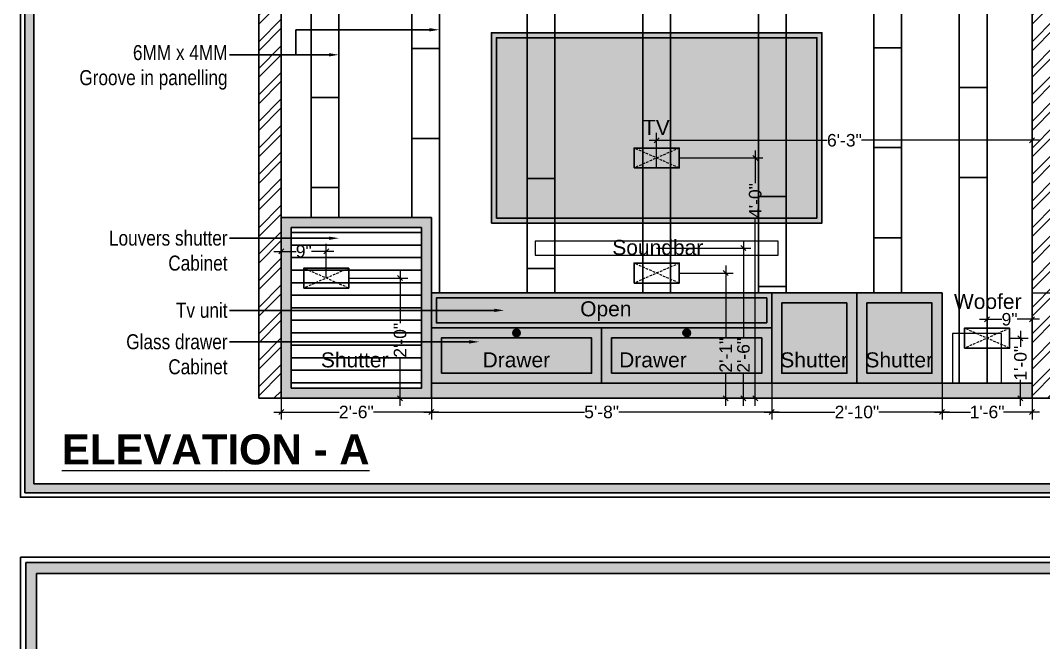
# Model space of a CAD drawing. Header units: millimetres. Extents: x 143362 to 145167, y -178521 to -176194.
# Drawn here: x 143801.7 to 144006.1, y -176718 to -176593.7 of the extents above; entities that cross this region are included whole.
import ezdxf
from ezdxf import colors
from ezdxf.entities.mleader import LeaderData, LeaderLine
from ezdxf.math import Vec2, Vec3

# ---------------------------------------------------------------- set-up
doc = ezdxf.new("R2010")
doc.units = ezdxf.units.MM
doc.header["$MEASUREMENT"] = 0
doc.header["$PDMODE"] = 2
doc.linetypes.add('DASHED', pattern=[0.75, 0.5, -0.25])
doc.linetypes.add('DASHED2', pattern=[0.375, 0.25, -0.125])
doc.layers.get('Defpoints').update_dxf_attribs({"color": 220})
doc.layers.add('AR HATCH-7', color=7, linetype='Continuous')
for name, color, linetype, lineweight in [('DIM.', 250, 'Continuous', 13), ('ELEC-wires', 1, 'DASHED2', 13), ('FURNITURE', 32, 'Continuous', 9), ('Labelling', 1, 'Continuous', 25), ('NAME PLATE', 7, 'Continuous', 25), ('Text', 7, 'Continuous', 15), ('W-HATCH', 8, 'Continuous', 5), ('wall', 7, 'Continuous', 30)]:
    doc.layers.add(name, color=color, linetype=linetype, lineweight=lineweight)
doc.styles.add('Aerial', font='arial.ttf')
doc.styles.get("Standard").update_dxf_attribs({"font": 'arial.ttf', "height": 6})
doc.styles.add('style4', font='ARIALN.TTF')
doc.dimstyles.new('Cn_BT_9 ( BOLD )', dxfattribs={"dimtxt": 2.5, "dimasz": 1, "dimexe": 1.5, "dimexo": 0, "dimgap": 0.09, "dimtad": 0, "dimdec": 0, "dimzin": 3, "dimdsep": 46, "dimlunit": 4, "dimtxsty": 'Aerial', "dimblk": 'OBLIQUE', "dimcen": 0.09, "dimdle": 1.5, "dimclrd": 1, "dimclre": 1, "dimclrt": 5, "dimadec": 0, "dimazin": 0, "dimtfac": 0.75, "dimtdec": 0, "dimtofl": 0, "dimtmove": 0, "dimatfit": 3, "dimldrblk": 'OBLIQUE', "dimfxl": 0, "dimtolj": 1, "dimtzin": 0, "dimlwd": 15, "dimlwe": 15, "dimarcsym": 0})

# ---------------------------------------------------------------- blocks, each defined once
blk = doc.blocks.new('_Oblique')
at = {"layer": 'wall', "color": 0, "lineweight": -2}
blk.add_line((-0.5, -0.5), (0.5, 0.5), dxfattribs=at)
blk = doc.blocks.new('*D161')
at = {"layer": 'Defpoints', "color": 0, "ltscale": 10, "transparency": 16777216}
for p in [(143853.81, -176669.17), (143883.81, -176669.17), (143883.81, -176671.92)]:
    blk.add_point(p, dxfattribs=at)
at = {"layer": 'FURNITURE', "color": 1, "lineweight": 15, "ltscale": 10, "transparency": 16777216}
for p, q in [((143853.81, -176669.17), (143853.81, -176673.42)), ((143883.81, -176669.17), (143883.81, -176673.42)), ((143852.31, -176671.92), (143865.37, -176671.92)), ((143885.31, -176671.92), (143872.24, -176671.92))]:
    blk.add_line(p, q, dxfattribs=at)
at = {"layer": 'FURNITURE', "color": 1, "lineweight": 15, "ltscale": 10, "transparency": 16777216, "rotation": 180}
blk.add_blockref('_Oblique', (143853.81, -176671.92), dxfattribs=at)
at = {"layer": 'FURNITURE', "color": 1, "lineweight": 15, "ltscale": 10, "transparency": 16777216}
blk.add_blockref('_Oblique', (143883.81, -176671.92), dxfattribs=at)
at = {"layer": 'FURNITURE', "color": 5, "lineweight": 30, "ltscale": 10, "transparency": 16777216, "insert": (143868.81, -176671.92), "char_height": 2.5, "attachment_point": 5, "style": 'Aerial'}
blk.add_mtext('\\A1;2\'-6"', dxfattribs=at)
blk = doc.blocks.new('*D162')
at = {"layer": 'Defpoints', "color": 0, "ltscale": 10, "transparency": 16777216}
for p in [(143985.81, -176669.17), (144003.81, -176669.17), (144003.81, -176671.92)]:
    blk.add_point(p, dxfattribs=at)
at = {"layer": 'FURNITURE', "color": 1, "lineweight": 15, "ltscale": 10, "transparency": 16777216}
for p, q in [((143985.81, -176669.17), (143985.81, -176673.42)), ((144003.81, -176669.17), (144003.81, -176673.42)), ((143984.31, -176671.92), (143991.51, -176671.92)), ((144005.31, -176671.92), (143998.1, -176671.92))]:
    blk.add_line(p, q, dxfattribs=at)
at = {"layer": 'FURNITURE', "color": 1, "lineweight": 15, "ltscale": 10, "transparency": 16777216, "rotation": 180}
blk.add_blockref('_Oblique', (143985.81, -176671.92), dxfattribs=at)
at = {"layer": 'FURNITURE', "color": 1, "lineweight": 15, "ltscale": 10, "transparency": 16777216}
blk.add_blockref('_Oblique', (144003.81, -176671.92), dxfattribs=at)
at = {"layer": 'FURNITURE', "color": 5, "lineweight": 30, "ltscale": 10, "transparency": 16777216, "insert": (143994.81, -176671.92), "char_height": 2.5, "attachment_point": 5, "style": 'Aerial'}
blk.add_mtext('\\A1;1\'-6"', dxfattribs=at)
blk = doc.blocks.new('LAYOUT FILE')
at = {"layer": 'NAME PLATE', "true_color": 0xd39e00}
h = blk.add_hatch(color=42, dxfattribs=at)
h.paths.add_polyline_path([(3346889.83, -513806.18), (3346889.83, -514260.7), (3347535.56, -514260.7), (3347535.56, -513806.18)])
h.paths.add_polyline_path([(3346894.36, -513810.71), (3347531.03, -513810.71), (3347531.03, -514256.17), (3346894.36, -514256.17)], flags=16)
at = {"layer": 'NAME PLATE', "color": 42, "true_color": 0xd39e00}
for points in [[(3346887.56, -513803.91), (3347537.83, -513803.91), (3347537.83, -514262.96), (3346887.56, -514262.96)], [(3346889.83, -513806.18), (3347535.56, -513806.18), (3347535.56, -514260.7), (3346889.83, -514260.7)], [(3346894.36, -513810.71), (3347531.03, -513810.71), (3347531.03, -514256.17), (3346894.36, -514256.17)]]:
    blk.add_lwpolyline(points, close=True, dxfattribs=at)
blk = doc.blocks.new('*D163')
at = {"layer": 'Defpoints', "color": 0, "ltscale": 10, "transparency": 16777216}
for p in [(144003.81, -176648.11), (144003.81, -176669.17), (144011.1, -176669.17)]:
    blk.add_point(p, dxfattribs=at)
at = {"layer": 'FURNITURE', "color": 1, "lineweight": 15, "ltscale": 10, "transparency": 16777216}
for p, q in [((144011.1, -176646.61), (144011.1, -176655.35)), ((144003.81, -176648.11), (144012.6, -176648.11)), ((144011.1, -176670.67), (144011.1, -176661.94)), ((144003.81, -176669.17), (144012.6, -176669.17))]:
    blk.add_line(p, q, dxfattribs=at)
for p, rotation in [((144011.1, -176648.11), 90), ((144011.1, -176669.17), 270)]:
    blk.add_blockref('_Oblique', p, dxfattribs=dict(at, rotation=rotation))
at = {"layer": 'FURNITURE', "color": 5, "lineweight": 30, "ltscale": 10, "transparency": 16777216, "insert": (144011.1, -176658.64), "char_height": 2.5, "attachment_point": 5, "rotation": 90, "style": 'Aerial'}
blk.add_mtext('\\A1;1\'-9"', dxfattribs=at)
blk = doc.blocks.new('*D164')
at = {"layer": 'Defpoints', "color": 0, "ltscale": 10, "transparency": 16777216}
for p in [(144003.81, -176575.17), (144011.1, -176575.17), (144003.81, -176648.11)]:
    blk.add_point(p, dxfattribs=at)
at = {"layer": 'FURNITURE', "color": 1, "lineweight": 15, "ltscale": 10, "transparency": 16777216}
for p, q in [((144003.81, -176575.17), (144012.6, -176575.17)), ((144011.1, -176573.67), (144011.1, -176608.22)), ((144011.1, -176649.61), (144011.1, -176615.06)), ((144003.81, -176648.11), (144012.6, -176648.11))]:
    blk.add_line(p, q, dxfattribs=at)
for p, rotation in [((144011.1, -176575.17), 90), ((144011.1, -176648.11), 270)]:
    blk.add_blockref('_Oblique', p, dxfattribs=dict(at, rotation=rotation))
at = {"layer": 'FURNITURE', "color": 5, "lineweight": 30, "ltscale": 10, "transparency": 16777216, "insert": (144011.1, -176611.64), "char_height": 2.5, "attachment_point": 5, "rotation": 90, "style": 'Aerial'}
blk.add_mtext('\\A1;6\'-1"', dxfattribs=at)
blk = doc.blocks.new('*D178')
at = {"layer": 'Defpoints', "color": 0, "ltscale": 10, "transparency": 16777216}
for p in [(143951.81, -176666.17, -0.13), (143883.81, -176669.17, -0.13), (143951.81, -176671.92)]:
    blk.add_point(p, dxfattribs=at)
at = {"layer": 'FURNITURE', "color": 1, "lineweight": 15, "ltscale": 10, "transparency": 16777216}
for p, q in [((143951.81, -176666.17), (143951.81, -176673.42)), ((143883.81, -176669.17), (143883.81, -176673.42)), ((143882.31, -176671.92), (143914.39, -176671.92)), ((143953.31, -176671.92), (143921.22, -176671.92))]:
    blk.add_line(p, q, dxfattribs=at)
at = {"layer": 'FURNITURE', "color": 1, "lineweight": 15, "ltscale": 10, "transparency": 16777216, "rotation": 180}
blk.add_blockref('_Oblique', (143883.81, -176671.92), dxfattribs=at)
at = {"layer": 'FURNITURE', "color": 1, "lineweight": 15, "ltscale": 10, "transparency": 16777216}
blk.add_blockref('_Oblique', (143951.81, -176671.92), dxfattribs=at)
at = {"layer": 'FURNITURE', "color": 5, "lineweight": 30, "ltscale": 10, "transparency": 16777216, "insert": (143917.81, -176671.92), "char_height": 2.5, "attachment_point": 5, "style": 'Aerial'}
blk.add_mtext('\\A1;5\'-8"', dxfattribs=at)
blk = doc.blocks.new('*D286')
at = {"layer": 'Defpoints', "color": 0, "ltscale": 10, "transparency": 16777216}
for p in [(143951.81, -176666.17, -0.13), (143985.81, -176666.17, -0.13), (143985.81, -176671.92)]:
    blk.add_point(p, dxfattribs=at)
at = {"layer": 'FURNITURE', "color": 1, "lineweight": 15, "ltscale": 10, "transparency": 16777216}
for p, q in [((143951.81, -176666.17), (143951.81, -176673.42)), ((143985.81, -176666.17), (143985.81, -176673.42)), ((143950.31, -176671.92), (143964.4, -176671.92)), ((143987.31, -176671.92), (143973.21, -176671.92))]:
    blk.add_line(p, q, dxfattribs=at)
at = {"layer": 'FURNITURE', "color": 1, "lineweight": 15, "ltscale": 10, "transparency": 16777216, "rotation": 180}
blk.add_blockref('_Oblique', (143951.81, -176671.92), dxfattribs=at)
at = {"layer": 'FURNITURE', "color": 1, "lineweight": 15, "ltscale": 10, "transparency": 16777216}
blk.add_blockref('_Oblique', (143985.81, -176671.92), dxfattribs=at)
at = {"layer": 'FURNITURE', "color": 5, "ltscale": 10, "transparency": 16777216, "insert": (143968.81, -176671.92), "char_height": 2.5, "attachment_point": 5, "style": 'Aerial'}
blk.add_mtext('\\A1;2\'-10"', dxfattribs=at)
blk = doc.blocks.new('*D287')
at = {"layer": 'Defpoints', "color": 0, "ltscale": 10, "transparency": 16777216}
for p in [(143928.81, -176639.17, -0.13), (143928.81, -176669.17, -0.13), (143946.15, -176669.17)]:
    blk.add_point(p, dxfattribs=at)
at = {"layer": 'FURNITURE', "color": 1, "lineweight": 15, "ltscale": 10, "transparency": 16777216}
for p, q in [((143946.15, -176637.67), (143946.15, -176657.15)), ((143928.81, -176639.17), (143947.65, -176639.17)), ((143946.15, -176670.67), (143946.15, -176664.02)), ((143928.81, -176669.17), (143947.65, -176669.17))]:
    blk.add_line(p, q, dxfattribs=at)
for p, rotation in [((143946.15, -176639.17), 90), ((143946.15, -176669.17), 270)]:
    blk.add_blockref('_Oblique', p, dxfattribs=dict(at, rotation=rotation))
at = {"layer": 'FURNITURE', "color": 5, "ltscale": 10, "transparency": 16777216, "insert": (143946.15, -176660.58), "char_height": 2.5, "attachment_point": 5, "rotation": 90, "style": 'Aerial'}
blk.add_mtext('\\A1;2\'-6"', dxfattribs=at)
blk = doc.blocks.new('RGH')
at = {"color": 242, "linetype": 'DASHED', "true_color": 0xcd2027}
for p, q in [((130318.55, 18194.22), (130309.54, 18198.2)), ((130318.55, 18198.2), (130309.54, 18194.22))]:
    blk.add_line(p, q, dxfattribs=at)
at = {"layer": 'ELEC-wires', "color": 5, "linetype": 'ByBlock', "lineweight": 30, "ltscale": 4}
blk.add_lwpolyline([(130309.54, 18198.2), (130318.55, 18198.2), (130318.55, 18194.22), (130309.54, 18194.22)], close=True, dxfattribs=at)
blk = doc.blocks.new('*D288')
at = {"layer": 'Defpoints', "color": 0, "ltscale": 10, "transparency": 16777216}
for p in [(143933.31, -176644.17), (143933.31, -176669.17), (143942.6, -176669.17)]:
    blk.add_point(p, dxfattribs=at)
at = {"layer": 'FURNITURE', "color": 1, "lineweight": 15, "ltscale": 10, "transparency": 16777216}
for p, q in [((143933.31, -176644.17), (143944.1, -176644.17)), ((143942.6, -176642.67), (143942.6, -176657.12)), ((143942.6, -176670.67), (143942.6, -176663.99)), ((143933.31, -176669.17), (143944.1, -176669.17))]:
    blk.add_line(p, q, dxfattribs=at)
for p, rotation in [((143942.6, -176644.17), 90), ((143942.6, -176669.17), 270)]:
    blk.add_blockref('_Oblique', p, dxfattribs=dict(at, rotation=rotation))
at = {"layer": 'FURNITURE', "color": 5, "ltscale": 10, "transparency": 16777216, "insert": (143942.6, -176660.56), "char_height": 2.5, "attachment_point": 5, "rotation": 90, "style": 'Aerial'}
blk.add_mtext('\\A1;2\'-1"', dxfattribs=at)
blk = doc.blocks.new('*D289')
at = {"layer": 'Defpoints', "color": 0, "ltscale": 10, "transparency": 16777216}
for p in [(143933.31, -176621.17), (143933.31, -176669.17, -0.13), (143948.5, -176669.17)]:
    blk.add_point(p, dxfattribs=at)
at = {"layer": 'FURNITURE', "color": 1, "lineweight": 15, "ltscale": 10, "transparency": 16777216}
for p, q in [((143948.5, -176619.67), (143948.5, -176626.21)), ((143933.31, -176621.17), (143950, -176621.17)), ((143948.5, -176670.67), (143948.5, -176633.14)), ((143933.31, -176669.17), (143950, -176669.17))]:
    blk.add_line(p, q, dxfattribs=at)
for p, rotation in [((143948.5, -176621.17), 90), ((143948.5, -176669.17), 270)]:
    blk.add_blockref('_Oblique', p, dxfattribs=dict(at, rotation=rotation))
at = {"layer": 'FURNITURE', "color": 5, "ltscale": 10, "transparency": 16777216, "insert": (143948.5, -176629.67), "char_height": 2.5, "attachment_point": 5, "rotation": 90, "style": 'Aerial'}
blk.add_mtext('\\A1;4\'-0"', dxfattribs=at)
blk = doc.blocks.new('*D290')
at = {"layer": 'Defpoints', "color": 0, "ltscale": 10, "transparency": 16777216}
for p in [(144003.81, -176653.4), (143994.81, -176657.17, -0.13), (144003.81, -176657.17, -0.25)]:
    blk.add_point(p, dxfattribs=at)
at = {"layer": 'FURNITURE', "color": 1, "lineweight": 15, "ltscale": 10, "transparency": 16777216}
for p, q in [((143994.81, -176657.17), (143994.81, -176651.9)), ((144003.81, -176657.17), (144003.81, -176651.9)), ((143993.31, -176653.4), (143997.78, -176653.4)), ((144005.31, -176653.4), (144000.83, -176653.4))]:
    blk.add_line(p, q, dxfattribs=at)
at = {"layer": 'FURNITURE', "color": 1, "lineweight": 15, "ltscale": 10, "transparency": 16777216, "rotation": 180}
blk.add_blockref('_Oblique', (143994.81, -176653.4), dxfattribs=at)
at = {"layer": 'FURNITURE', "color": 1, "lineweight": 15, "ltscale": 10, "transparency": 16777216}
blk.add_blockref('_Oblique', (144003.81, -176653.4), dxfattribs=at)
at = {"layer": 'FURNITURE', "color": 5, "ltscale": 10, "transparency": 16777216, "insert": (143999.31, -176653.4), "char_height": 2.5, "attachment_point": 5, "style": 'Aerial'}
blk.add_mtext('\\A1;9"', dxfattribs=at)
blk = doc.blocks.new('*D291')
at = {"layer": 'Defpoints', "color": 0, "ltscale": 10, "transparency": 16777216}
for p in [(143999.31, -176657.17, -0.13), (143999.31, -176669.17, -0.13), (144001.49, -176669.17)]:
    blk.add_point(p, dxfattribs=at)
at = {"layer": 'FURNITURE', "color": 1, "lineweight": 15, "ltscale": 10, "transparency": 16777216}
for p, q in [((144001.49, -176655.67), (144001.49, -176658.88)), ((143999.31, -176657.17), (144002.99, -176657.17)), ((144001.49, -176670.67), (144001.49, -176665.47)), ((143999.31, -176669.17), (144002.99, -176669.17))]:
    blk.add_line(p, q, dxfattribs=at)
for p, rotation in [((144001.49, -176657.17), 90), ((144001.49, -176669.17), 270)]:
    blk.add_blockref('_Oblique', p, dxfattribs=dict(at, rotation=rotation))
at = {"layer": 'FURNITURE', "color": 5, "ltscale": 10, "transparency": 16777216, "insert": (144001.49, -176662.17), "char_height": 2.5, "attachment_point": 5, "rotation": 90, "style": 'Aerial'}
blk.add_mtext('\\A1;1\'-0"', dxfattribs=at)
blk = doc.blocks.new('*D292')
at = {"layer": 'Defpoints', "color": 0, "ltscale": 10, "transparency": 16777216}
for p in [(143853.81, -176639.82), (143853.81, -176645.17, -0.13), (143862.81, -176645.17, -0.13)]:
    blk.add_point(p, dxfattribs=at)
at = {"layer": 'FURNITURE', "color": 1, "lineweight": 15, "ltscale": 10, "transparency": 16777216}
for p, q in [((143853.81, -176645.17), (143853.81, -176638.32)), ((143862.81, -176645.17), (143862.81, -176638.32)), ((143852.31, -176639.82), (143856.78, -176639.82)), ((143864.31, -176639.82), (143859.83, -176639.82))]:
    blk.add_line(p, q, dxfattribs=at)
at = {"layer": 'FURNITURE', "color": 1, "lineweight": 15, "ltscale": 10, "transparency": 16777216, "rotation": 180}
blk.add_blockref('_Oblique', (143853.81, -176639.82), dxfattribs=at)
at = {"layer": 'FURNITURE', "color": 1, "lineweight": 15, "ltscale": 10, "transparency": 16777216}
blk.add_blockref('_Oblique', (143862.81, -176639.82), dxfattribs=at)
at = {"layer": 'FURNITURE', "color": 5, "ltscale": 10, "transparency": 16777216, "insert": (143858.31, -176639.82), "char_height": 2.5, "attachment_point": 5, "style": 'Aerial'}
blk.add_mtext('\\A1;9"', dxfattribs=at)
blk = doc.blocks.new('*D293')
at = {"layer": 'Defpoints', "color": 0, "ltscale": 10, "transparency": 16777216}
for p in [(143867.31, -176645.17, -0.13), (143867.31, -176669.17, -0.13), (143877.57, -176669.17)]:
    blk.add_point(p, dxfattribs=at)
at = {"layer": 'FURNITURE', "color": 1, "lineweight": 15, "ltscale": 10, "transparency": 16777216}
for p, q in [((143877.57, -176643.67), (143877.57, -176654.16)), ((143867.31, -176645.17), (143879.07, -176645.17)), ((143877.57, -176670.67), (143877.57, -176661.03)), ((143867.31, -176669.17), (143879.07, -176669.17))]:
    blk.add_line(p, q, dxfattribs=at)
for p, rotation in [((143877.57, -176645.17), 90), ((143877.57, -176669.17), 270)]:
    blk.add_blockref('_Oblique', p, dxfattribs=dict(at, rotation=rotation))
at = {"layer": 'FURNITURE', "color": 5, "ltscale": 10, "transparency": 16777216, "insert": (143877.57, -176657.59), "char_height": 2.5, "attachment_point": 5, "rotation": 90, "style": 'Aerial'}
blk.add_mtext('\\A1;2\'-0"', dxfattribs=at)
blk = doc.blocks.new('*D294')
at = {"layer": 'Defpoints', "color": 0, "ltscale": 10, "transparency": 16777216}
for p in [(144003.81, -176617.64), (143928.81, -176623.17), (144003.81, -176623.17, -0.25)]:
    blk.add_point(p, dxfattribs=at)
at = {"layer": 'FURNITURE', "color": 1, "lineweight": 15, "ltscale": 10, "transparency": 16777216}
for p, q in [((143927.31, -176617.64), (143962.89, -176617.64)), ((143928.81, -176623.17), (143928.81, -176616.14)), ((144005.31, -176617.64), (143969.73, -176617.64)), ((144003.81, -176623.17), (144003.81, -176616.14))]:
    blk.add_line(p, q, dxfattribs=at)
at = {"layer": 'FURNITURE', "color": 1, "lineweight": 15, "ltscale": 10, "transparency": 16777216, "rotation": 180}
blk.add_blockref('_Oblique', (143928.81, -176617.64), dxfattribs=at)
at = {"layer": 'FURNITURE', "color": 1, "lineweight": 15, "ltscale": 10, "transparency": 16777216}
blk.add_blockref('_Oblique', (144003.81, -176617.64), dxfattribs=at)
at = {"layer": 'FURNITURE', "color": 5, "ltscale": 10, "transparency": 16777216, "insert": (143966.31, -176617.64), "char_height": 2.5, "attachment_point": 5, "style": 'Aerial'}
blk.add_mtext('\\A1;6\'-3"', dxfattribs=at)

msp = doc.modelspace()

# ---------------------------------------------------------------- hatches: boundary and pattern name
at = {"layer": 'AR HATCH-7', "lineweight": 30, "ltscale": 10, "true_color": 0xc7c8ca}
h = msp.add_hatch(color=9, dxfattribs=at)
h.dxf.hatch_style = 1
h.paths.add_polyline_path([(143961.81, -176634.17), (143961.81, -176596.17), (143895.81, -176596.17), (143895.81, -176634.17)])
h.paths.add_polyline_path([(143896.81, -176633.17), (143896.81, -176597.17), (143960.81, -176597.17), (143960.81, -176633.17)], flags=16)
h = msp.add_hatch(color=9, dxfattribs=at)
h.dxf.hatch_style = 1
h.paths.add_polyline_path([(143896.81, -176633.17), (143960.81, -176633.17), (143960.81, -176597.17), (143896.81, -176597.17)])
at = {"layer": 'AR HATCH-7', "lineweight": 25, "ltscale": 10, "true_color": 0xcda68e}
h = msp.add_hatch(color=43, dxfattribs=at)
h.dxf.hatch_style = 1
h.paths.add_polyline_path([(143883.81, -176669.17), (143883.81, -176633.06), (143853.81, -176633.06), (143853.81, -176669.17)])
h.paths.add_polyline_path([(143855.81, -176667.17), (143855.81, -176635.06), (143881.81, -176635.06), (143881.81, -176667.17)], flags=16)
at = {"layer": 'AR HATCH-7', "lineweight": 25, "ltscale": 10, "true_color": 0xbb8563}
h = msp.add_hatch(dxfattribs=at)
h.set_pattern_fill('ANSI31', color=23, scale=20, angle=135)
h.set_pattern_definition([(180, (708.7533, -151.081), (-2e-16, -2.5), [])])
h.paths.add_polyline_path([(143855.81, -176667.17), (143881.81, -176667.17), (143881.81, -176635.06), (143855.81, -176635.06)])
at = {"layer": 'AR HATCH-7', "lineweight": 25, "ltscale": 10, "true_color": 0xcda68e}
h = msp.add_hatch(color=43, dxfattribs=at)
h.dxf.hatch_style = 1
h.paths.add_polyline_path([(143883.81, -176666.17), (144003.81, -176666.17), (144003.81, -176669.17), (143883.81, -176669.17)])
h.paths.add_polyline_path([(143970.81, -176664.17), (143983.81, -176664.17), (143983.81, -176650.11), (143970.81, -176650.11)], flags=16)
h.paths.add_polyline_path([(143968.81, -176666.17), (143985.81, -176666.17), (143985.81, -176648.11), (143968.81, -176648.11)])
h.paths.add_polyline_path([(143966.81, -176650.11), (143953.81, -176650.11), (143953.81, -176664.17), (143966.81, -176664.17)], flags=16)
h.paths.add_polyline_path([(143968.81, -176648.11), (143951.81, -176648.11), (143951.81, -176666.17), (143968.81, -176666.17)])
h.paths.add_polyline_path([(143951.81, -176655.11), (143883.81, -176655.11), (143883.81, -176648.11), (143951.81, -176648.11)])
h = msp.add_hatch(color=43, dxfattribs=at)
h.dxf.hatch_style = 1
h.paths.add_polyline_path([(143966.81, -176650.11), (143953.81, -176650.11), (143953.81, -176664.17), (143966.81, -176664.17)])
h.paths.add_polyline_path([(143970.81, -176664.17), (143983.81, -176664.17), (143983.81, -176650.11), (143970.81, -176650.11)])
h = msp.add_hatch(color=43, dxfattribs=at)
h.dxf.hatch_style = 1
h.paths.add_polyline_path([(143885.81, -176664.17), (143915.81, -176664.17), (143915.81, -176657.11), (143885.81, -176657.11)], flags=16)
h.paths.add_polyline_path([(143883.81, -176666.17), (143917.81, -176666.17), (143917.81, -176655.11), (143883.81, -176655.11)])
at = {"layer": 'AR HATCH-7', "lineweight": 25, "ltscale": 10, "true_color": 0xbb8563}
h = msp.add_hatch(color=23, dxfattribs=at)
h.dxf.hatch_style = 1
h.paths.add_polyline_path([(143900.06, -176656.11, 1), (143901.56, -176656.11, 1)])
at = {"layer": 'AR HATCH-7', "lineweight": 25, "ltscale": 10, "true_color": 0xcda68e}
h = msp.add_hatch(color=43, dxfattribs=at)
h.dxf.hatch_style = 1
h.paths.add_polyline_path([(143919.81, -176664.17), (143949.81, -176664.17), (143949.81, -176657.11), (143919.81, -176657.11)], flags=16)
h.paths.add_polyline_path([(143917.81, -176666.17), (143951.81, -176666.17), (143951.81, -176655.11), (143917.81, -176655.11)])
at = {"layer": 'AR HATCH-7', "lineweight": 25, "ltscale": 10, "true_color": 0xbb8563}
h = msp.add_hatch(color=23, dxfattribs=at)
h.dxf.hatch_style = 1
h.paths.add_polyline_path([(143934.06, -176656.11, 1), (143935.56, -176656.11, 1)])
h = msp.add_hatch(color=23, dxfattribs=at)
h.dxf.hatch_style = 1
h.set_gradient(color1=(199, 200, 202), color2=(245, 245, 245), name='INVCURVED')
h.paths.add_polyline_path([(143885.81, -176664.17), (143915.81, -176664.17), (143915.81, -176657.11), (143885.81, -176657.11)])
h.paths.add_polyline_path([(143919.81, -176664.17), (143949.81, -176664.17), (143949.81, -176657.11), (143919.81, -176657.11)])
at = {"layer": 'AR HATCH-7', "lineweight": 25, "ltscale": 10, "true_color": 0xcda68e}
h = msp.add_hatch(color=43, dxfattribs=at)
h.dxf.hatch_style = 1
h.paths.add_polyline_path([(143883.81, -176666.17), (144003.81, -176666.17), (144003.81, -176669.17), (143883.81, -176669.17)])
at = {"layer": 'W-HATCH', "ltscale": 10}
h = msp.add_hatch(dxfattribs=at)
h.set_pattern_fill('ANSI32', color=256, scale=10, style=0)
h.set_pattern_definition([(45, (75.7947, -481.6838), (-2.65165043, 2.65165043), []), (45, (77.5625, -481.6838), (-2.65165043, 2.65165043), [])])
h.paths.add_polyline_path([(143853.81, -176545.17), (143849.31, -176545.17), (143849.31, -176669.17), (143853.81, -176669.17)])
h = msp.add_hatch(dxfattribs=at)
h.set_pattern_fill('ANSI32', color=256, scale=10, style=0)
h.set_pattern_definition([(45, (230.2947, -481.6838), (-2.65165043, 2.65165043), []), (45, (232.0625, -481.6838), (-2.65165043, 2.65165043), [])])
h.paths.add_polyline_path([(144008.31, -176545.17), (144003.81, -176545.17), (144003.81, -176669.17), (144008.31, -176669.17)])

# ---------------------------------------------------------------- linework, layer by layer
at = {"layer": 'FURNITURE', "lineweight": 25, "ltscale": 10}
for p, q in [((143859.81, -176633.06, -0.13), (143859.81, -176551.17, -0.13)), ((143865.35, -176633.06, -0.13), (143865.35, -176551.17, -0.13)), ((143879.88, -176633.06, -1.01), (143879.88, -176551.17, -1.01)), ((143885.42, -176648.11, -1.01), (143885.42, -176551.17, -1.01)), ((143902.96, -176648.11, -0.13), (143902.96, -176551.07, -0.13)), ((143908.5, -176648.11, -0.13), (143908.5, -176551.07, -0.13)), ((143926.04, -176648.11, -0.13), (143926.04, -176551.17, -0.13)), ((143931.58, -176648.11, -0.13), (143931.58, -176551.17, -0.13)), ((143949.12, -176648.11, -1.01), (143949.12, -176551.17, -1.01)), ((143954.65, -176648.11, -1.01), (143954.65, -176551.17, -1.01)), ((143972.19, -176648.11, -0.75), (143972.19, -176551.17, -0.75)), ((143977.73, -176648.11, -0.75), (143977.73, -176551.17, -0.75)), ((143989.27, -176666.17, -0.13), (143989.27, -176551.17, -0.13)), ((143994.81, -176666.17, -0.13), (143994.81, -176551.17, -0.13))]:
    msp.add_line(p, q, dxfattribs=at)
at = {"layer": 'FURNITURE', "lineweight": 30, "ltscale": 10}
msp.add_line((143987.91, -176666.17, -0.13), (143997.71, -176666.17, -0.13), dxfattribs=at)
at = {"layer": 'FURNITURE', "color": 18, "lineweight": 30, "ltscale": 10, "true_color": 0x000000}
for points, elevation in [([(143972.19, -176599.17), (143977.73, -176599.17), (143977.73, -176581.17), (143972.19, -176581.17)], -0.13), ([(143879.88, -176617.27), (143885.42, -176617.27), (143885.42, -176599.27), (143879.88, -176599.27)], -1.01), ([(143972.19, -176637.1), (143977.73, -176637.1), (143977.73, -176619.1), (143972.19, -176619.1)], -0.75)]:
    msp.add_lwpolyline(points, close=True, dxfattribs=dict(at, elevation=elevation))
at = {"layer": 'FURNITURE', "lineweight": 30, "ltscale": 10}
for points, elevation in [([(143895.81, -176634.17), (143961.81, -176634.17), (143961.81, -176596.17), (143895.81, -176596.17)], -0.25), ([(143896.81, -176633.17), (143960.81, -176633.17), (143960.81, -176597.17), (143896.81, -176597.17)], -0.25), ([(143853.81, -176669.17), (143883.81, -176669.17), (143883.81, -176633.06), (143853.81, -176633.06)], -0.13), ([(143951.81, -176655.11), (143883.81, -176655.11), (143883.81, -176648.11), (143951.81, -176648.11)], -0.13), ([(143951.81, -176666.17), (143985.81, -176666.17), (143985.81, -176648.11), (143951.81, -176648.11)], -0.13), ([(143968.81, -176648.11), (143951.81, -176648.11), (143951.81, -176666.17), (143968.81, -176666.17)], -0.13), ([(143968.81, -176666.17), (143985.81, -176666.17), (143985.81, -176648.11), (143968.81, -176648.11)], -0.13), ([(143883.81, -176666.17), (143917.81, -176666.17), (143917.81, -176655.11), (143883.81, -176655.11)], -0.13), ([(143883.81, -176666.17), (144003.81, -176666.17), (144003.81, -176669.17), (143883.81, -176669.17)], -0.13)]:
    msp.add_lwpolyline(points, close=True, dxfattribs=dict(at, elevation=elevation))
at = {"layer": 'FURNITURE', "color": 251, "lineweight": 30, "ltscale": 10, "true_color": 0x636466}
for points, elevation in [([(143989.27, -176625.1), (143994.81, -176625.1), (143994.81, -176607.1), (143989.27, -176607.1)], -0.13), ([(143859.81, -176627.06), (143865.35, -176627.06), (143865.35, -176609.06), (143859.81, -176609.06)], -0.13), ([(143902.96, -176643.27), (143908.5, -176643.27), (143908.5, -176625.27), (143902.96, -176625.27)], -0.88), ([(143949.12, -176646.85), (143954.65, -176646.85), (143954.65, -176628.85), (143949.12, -176628.85)], -0.16)]:
    msp.add_lwpolyline(points, close=True, dxfattribs=dict(at, elevation=elevation))
at = {"layer": 'FURNITURE', "lineweight": 25, "ltscale": 10, "elevation": -0.13}
for points in [[(143855.81, -176667.17), (143881.81, -176667.17), (143881.81, -176635.06), (143855.81, -176635.06)], [(143950.81, -176654.11), (143884.81, -176654.11), (143884.81, -176649.11), (143950.81, -176649.11)], [(143966.81, -176650.11), (143953.81, -176650.11), (143953.81, -176664.17), (143966.81, -176664.17)], [(143970.81, -176664.17), (143983.81, -176664.17), (143983.81, -176650.11), (143970.81, -176650.11)], [(143885.81, -176664.17), (143915.81, -176664.17), (143915.81, -176657.11), (143885.81, -176657.11)], [(143919.81, -176664.17), (143949.81, -176664.17), (143949.81, -176657.11), (143919.81, -176657.11)]]:
    msp.add_lwpolyline(points, close=True, dxfattribs=at)
at = {"layer": 'FURNITURE', "color": 18, "lineweight": 0, "ltscale": 10, "true_color": 0x000000, "elevation": -0.13}
for points in [[(143904.56, -176640.57), (143953.06, -176640.57), (143953.06, -176637.77), (143904.56, -176637.77)], [(143987.91, -176666.17), (143997.71, -176666.17), (143997.71, -176656.26), (143987.91, -176656.26)]]:
    msp.add_lwpolyline(points, close=True, dxfattribs=at)
at = {"layer": 'FURNITURE', "lineweight": 30, "ltscale": 10}
for centre in [(143900.81, -176656.11, -0.13), (143934.81, -176656.11, -0.13)]:
    msp.add_circle(centre, 0.75, dxfattribs=at)
at = {"layer": 'wall', "lineweight": 30}
for p, q in [((143849.31, -176545.17, -0.25), (143849.31, -176669.17, -0.25)), ((143853.81, -176545.17, -0.25), (143853.81, -176669.17, -0.25)), ((144003.81, -176545.17, -0.25), (144003.81, -176669.17, -0.25)), ((144008.31, -176669.17, -0.13), (143849.31, -176669.17, -0.13))]:
    msp.add_line(p, q, dxfattribs=at)

# ---------------------------------------------------------------- block references
at = {"layer": 'ELEC-wires', "linetype": 'ByBlock', "lineweight": -3, "xscale": -1, "rotation": 180}
for p in [(13614.76, -158424.96), (13614.76, -158447.96), (13548.76, -158448.96, -0.13), (13680.76, -158460.96, -0.13)]:
    msp.add_blockref('RGH', p, dxfattribs=at)
at = {"layer": 'NAME PLATE', "lineweight": 0}
for p, xscale, yscale, zscale in [((-1183040.02, 27185.73, 0.13), 0.3964404897952054, 0.3964404897952054, 0.3964404897952054), ((-1444567.42, 67140.63, 0.13), 0.4745809676324613, 0.4745809676324613, 0.4745809676324613)]:
    msp.add_blockref('LAYOUT FILE', p, dxfattribs=dict(at, xscale=xscale, yscale=yscale, zscale=zscale))

# ---------------------------------------------------------------- texts
at = {"layer": 'DIM.', "color": 1, "insert": (143809.99, -176676.38), "char_height": 6, "attachment_point": 1}
msp.add_mtext_dynamic_manual_height_columns('{\\fArial|b1|i0|c0|p34;\\LELEVATION - A}', width=72.6042, gutter_width=1, heights=[0], dxfattribs=at)
at = {"layer": 'Labelling', "color": 1, "char_height": 3, "width": 33.4543, "attachment_point": 5, "style": 'style4'}
for s, insert in [('\\A1;\\pxqc;{\\fArial|b0|i0|c0|p34;TV}', (143928.75, -176615.05, -0.13)), ('\\A1;\\pxql;{\\fArial|b0|i0|c0|p34;Soundbar}', (143936.67, -176639.05, -0.13)), ('\\A1;\\pxql;{\\fArial|b0|i0|c0|p34;Woofer}', (144004.92, -176649.85, -0.25)), ('\\A1;\\pxql;{\\fArial|b0|i0|c0|p34;Open }', (143930.26, -176651.75, -0.13)), ('\\A1;\\pxql;{\\fArial|b0|i0|c0|p34;Shutter}', (143878.46, -176661.52, -0.13)), ('\\A1;\\pxql;{\\fArial|b0|i0|c0|p34;Drawer}', (143910.76, -176661.52, -0.13)), ('\\A1;\\pxql;{\\fArial|b0|i0|c0|p34;Drawer}', (143938.04, -176661.52, -0.13)), ('\\A1;\\pxql;{\\fArial|b0|i0|c0|p34;Shutter}', (143970.24, -176661.52, -0.13)), ('\\A1;\\pxql;{\\fArial|b0|i0|c0|p34;Shutter}', (143987.24, -176661.52, -0.13))]:
    msp.add_mtext(s, dxfattribs=dict(at, insert=insert))

# ---------------------------------------------------------------- dimensions: what is measured, and where the dimension line sits
at = {"layer": 'FURNITURE', "lineweight": 30, "ltscale": 10}
dim = msp.add_linear_dim(base=(144011.1, -176575.17, -0.13), p1=(144003.81, -176648.11, -0.13), p2=(144003.81, -176575.17, -0.13), angle=90, dimstyle='Cn_BT_9 ( BOLD )', override={"dimtmove": 1}, dxfattribs=at)
dim.commit()
dim.dimension.update_dxf_attribs({"geometry": '*D164', "text_midpoint": (144011.1, -176611.64, -0.13)})
at = {"layer": 'FURNITURE', "ltscale": 10}
for base, p1, p2, picture, middle in [((144003.81, -176617.64), (143928.81, -176623.17), (144003.81, -176623.17, -0.25), '*D294', (143966.31, -176617.64)), ((143853.81, -176639.82), (143862.81, -176645.17, -0.13), (143853.81, -176645.17, -0.13), '*D292', (143858.31, -176639.82)), ((144003.81, -176653.4), (143994.81, -176657.17, -0.13), (144003.81, -176657.17, -0.25), '*D290', (143999.31, -176653.4))]:
    dim = msp.add_linear_dim(base=base, p1=p1, p2=p2, dimstyle='Cn_BT_9 ( BOLD )', dxfattribs=at)
    dim.commit()
    dim.dimension.update_dxf_attribs({"geometry": picture, "text_midpoint": middle})
for base, p1, p2, picture, middle in [((143948.5, -176669.17), (143933.31, -176621.17), (143933.31, -176669.17, -0.13), '*D289', (143948.5, -176629.67)), ((143946.15, -176669.17), (143928.81, -176639.17, -0.13), (143928.81, -176669.17, -0.13), '*D287', (143946.15, -176660.58)), ((143877.57, -176669.17), (143867.31, -176645.17, -0.13), (143867.31, -176669.17, -0.13), '*D293', (143877.57, -176657.59)), ((143942.6, -176669.17), (143933.31, -176644.17), (143933.31, -176669.17), '*D288', (143942.6, -176660.56)), ((144001.49, -176669.17), (143999.31, -176657.17, -0.13), (143999.31, -176669.17, -0.13), '*D291', (144001.49, -176662.17))]:
    dim = msp.add_linear_dim(base=base, p1=p1, p2=p2, angle=90, dimstyle='Cn_BT_9 ( BOLD )', dxfattribs=at)
    dim.commit()
    dim.dimension.update_dxf_attribs({"geometry": picture, "text_midpoint": middle, "dimtype": 160})
at = {"layer": 'FURNITURE', "lineweight": 30, "ltscale": 10}
dim = msp.add_linear_dim(base=(144011.1, -176669.17, -0.13), p1=(144003.81, -176648.11, -0.13), p2=(144003.81, -176669.17, -0.13), angle=90, dimstyle='Cn_BT_9 ( BOLD )', dxfattribs=at)
dim.commit()
dim.dimension.update_dxf_attribs({"geometry": '*D163', "text_midpoint": (144011.1, -176658.64, -0.13)})
for base, p1, p2, picture, middle in [((143951.81, -176671.92), (143883.81, -176669.17, -0.13), (143951.81, -176666.17, -0.13), '*D178', (143917.81, -176671.92)), ((143883.81, -176671.92, -0.13), (143853.81, -176669.17, -0.13), (143883.81, -176669.17, -0.13), '*D161', (143868.81, -176671.92, -0.13))]:
    dim = msp.add_linear_dim(base=base, p1=p1, p2=p2, dimstyle='Cn_BT_9 ( BOLD )', dxfattribs=at)
    dim.commit()
    dim.dimension.update_dxf_attribs({"geometry": picture, "text_midpoint": middle})
at = {"layer": 'FURNITURE', "ltscale": 10}
dim = msp.add_linear_dim(base=(143985.81, -176671.92), p1=(143951.81, -176666.17, -0.13), p2=(143985.81, -176666.17, -0.13), dimstyle='Cn_BT_9 ( BOLD )', override={"dimtmove": 1}, dxfattribs=at)
dim.commit()
dim.dimension.update_dxf_attribs({"geometry": '*D286', "text_midpoint": (143968.81, -176671.92)})
at = {"layer": 'FURNITURE', "lineweight": 30, "ltscale": 10}
dim = msp.add_linear_dim(base=(144003.81, -176671.92, -0.13), p1=(143985.81, -176669.17, -0.13), p2=(144003.81, -176669.17, -0.13), dimstyle='Cn_BT_9 ( BOLD )', override={"dimtmove": 1}, dxfattribs=at)
dim.commit()
dim.dimension.update_dxf_attribs({"geometry": '*D162', "text_midpoint": (143994.81, -176671.92, -0.13)})

# ---------------------------------------------------------------- leaders
at = {"layer": 'Text', "color": 1, "lineweight": 0, "ltscale": 20}
ml = msp.add_multileader_mtext('Standard', dxfattribs=at)
ml.set_content('', color=1, style='style4')
ml.set_leader_properties()
ml.build(insert=Vec2(0, 0))
ml.multileader.update_dxf_attribs({"dogleg_length": 2.02, "arrow_head_size": 2})
ctx = ml.context
ctx.base_point, ctx.char_height, ctx.arrow_head_size, ctx.landing_gap_size, ctx.plane_origin, ctx.plane_x_axis, ctx.plane_y_axis = Vec3(143856.76, -176601.36, -0.13), 3, 2, 0.4, Vec3(143873.45, -176595.56, -0.13), Vec3(0, 1), Vec3(-1, 0)
ctx.text_align_type = 2
notes = []
notes.append((ctx, [(0, (1, 1, 0), (143856.76, -176595.56, -0.13), (0, -1), 5, [(0, [(143885.42, -176595.56, -0.13)], 0, [])])]))
ctx.mtext.insert, ctx.mtext.text_direction, ctx.mtext.rotation, ctx.mtext.alignment = Vec3(143855.26, -176600.96, -0.13), Vec3(0, 1), 1.570796, 3
ml = msp.add_multileader_mtext('Standard', dxfattribs=at)
ml.set_content('6MM x 4MM\\PGroove in panelling', color=1, style='style4')
ml.set_leader_properties()
ml.build(insert=Vec2(0, 0))
ml.multileader.update_dxf_attribs({"dogleg_length": 2.02, "arrow_head_size": 2})
ctx = ml.context
ctx.base_point, ctx.char_height, ctx.arrow_head_size, ctx.landing_gap_size, ctx.plane_origin = Vec3(143813.51, -176600.56, -0.13), 3, 2, 0.4, Vec3(143906.73, -176600.56, -0.13)
ctx.text_align_type = 2
notes.append((ctx, [(0, (1, 1, 0), (143845.52, -176600.56, -0.13), (-1, 0), 2.02, [(0, [(143865.35, -176600.56, -0.13)], 0, [])])]))
ctx.mtext.insert, ctx.mtext.alignment = Vec3(143843.09, -176598.62, -0.13), 3
ml = msp.add_multileader_mtext('Standard', dxfattribs=at)
ml.set_content('Louvers shutter\\PCabinet', color=1, style='style4')
ml.set_leader_properties()
ml.build(insert=Vec2(0, 0))
ml.multileader.update_dxf_attribs({"dogleg_length": 2.02, "arrow_head_size": 2})
ctx = ml.context
ctx.base_point, ctx.char_height, ctx.arrow_head_size, ctx.landing_gap_size, ctx.plane_origin = Vec3(143819.2, -176637.2, -0.13), 3, 2, 0.4, Vec3(143906.73, -176637.2, -0.13)
ctx.text_align_type = 2
notes.append((ctx, [(0, (1, 1, 0), (143845.52, -176637.2, -0.13), (-1, 0), 2.02, [(0, [(143865.35, -176637.2, -0.13)], 0, [])])]))
ctx.mtext.insert, ctx.mtext.alignment = Vec3(143843.09, -176635.67, -0.13), 3
ml = msp.add_multileader_mtext('Standard', dxfattribs=at)
ml.set_content('Tv unit', color=1, style='style4')
ml.set_leader_properties()
ml.build(insert=Vec2(0, 0))
ml.multileader.update_dxf_attribs({"dogleg_length": 2.02, "arrow_head_size": 2})
ctx = ml.context
ctx.base_point, ctx.char_height, ctx.arrow_head_size, ctx.landing_gap_size, ctx.plane_origin = Vec3(143832.48, -176651.61, -0.13), 3, 2, 0.4, Vec3(143906.73, -176651.61, -0.13)
ctx.text_align_type = 2
notes.append((ctx, [(0, (1, 1, 0), (143845.52, -176651.61, -0.13), (-1, 0), 2.02, [(0, [(143898.35, -176651.61, -0.13)], 0, [])])]))
ctx.mtext.insert, ctx.mtext.alignment = Vec3(143843.09, -176650.09, -0.13), 3
ml = msp.add_multileader_mtext('Standard', dxfattribs=at)
ml.set_content('Glass drawer\\PCabinet', color=1, style='style4')
ml.set_leader_properties()
ml.build(insert=Vec2(0, 0))
ml.multileader.update_dxf_attribs({"dogleg_length": 2.02, "arrow_head_size": 2})
ctx = ml.context
ctx.base_point, ctx.char_height, ctx.arrow_head_size, ctx.landing_gap_size, ctx.plane_origin = Vec3(143822.59, -176657.9, -0.13), 3, 2, 0.4, Vec3(143906.73, -176657.9, -0.13)
ctx.text_align_type = 2
notes.append((ctx, [(0, (1, 1, 0), (143845.52, -176657.9, -0.13), (-1, 0), 2.02, [(0, [(143893.35, -176657.9, -0.13)], 0, [])])]))
ctx.mtext.insert, ctx.mtext.alignment = Vec3(143843.09, -176656.38, -0.13), 3
for ctx, leaders in notes:
    for number, flags, end, landing, length, lines in leaders:
        leader = LeaderData()
        leader.index, (leader.has_last_leader_line, leader.has_dogleg_vector, leader.attachment_direction) = number, flags
        leader.last_leader_point, leader.dogleg_vector, leader.dogleg_length = Vec3(end), Vec3(landing), length
        for number, points, colour, breaks in lines:
            line = LeaderLine()
            line.index, line.vertices, line.color, line.breaks = number, Vec3.list(points), colors.encode_raw_color(colour), breaks
            leader.lines.append(line)
        ctx.leaders.append(leader)

doc.saveas('drawing.dxf')
